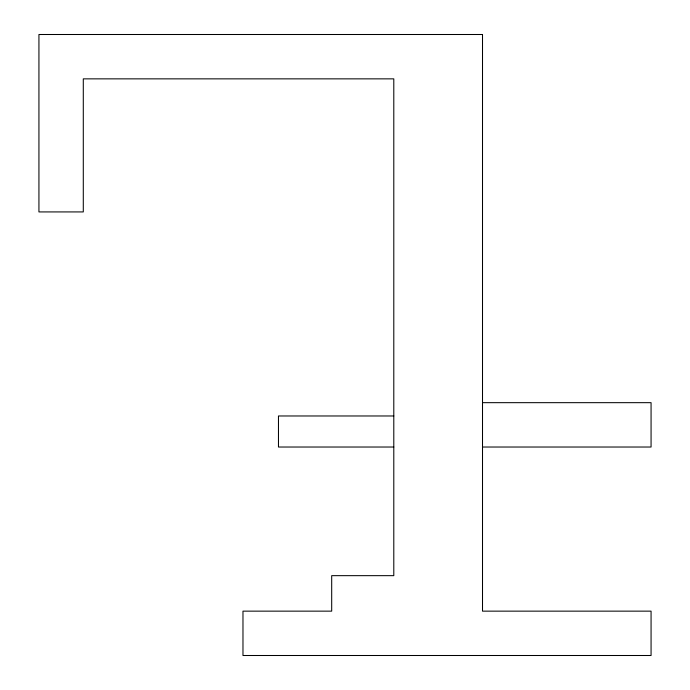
<?xml version="1.0" encoding="UTF-8"?>
<svg xmlns="http://www.w3.org/2000/svg" width="690" height="690" viewBox="0 0 690 690"><rect width="100%" height="100%" fill="white"/><g stroke="black" fill="none" stroke-linecap="round" stroke-linejoin="round"><path stroke-width="1.03" d="M482.508 402.667L651.067 402.667L651.067 447.025L482.508 447.025M393.792 415.975L278.467 415.975L278.467 447.025L393.792 447.025M482.508 34.5L38.933 34.5L38.933 211.925L83.292 211.925L83.292 78.858L393.792 78.858L393.792 575.658L331.692 575.658L331.692 611.142L242.975 611.142L242.975 655.5L651.067 655.5L651.067 611.142L482.508 611.142L482.508 34.5"/></g></svg>
